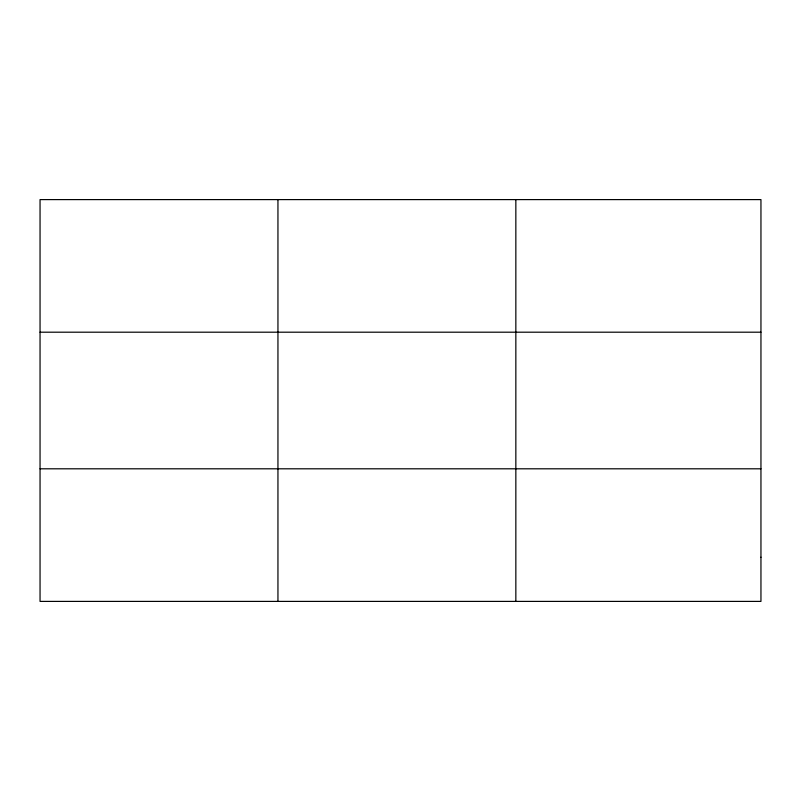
<?xml version="1.0" encoding="UTF-8"?>
<svg xmlns="http://www.w3.org/2000/svg" width="801" height="801" viewBox="0 0 801 801"><rect width="100%" height="100%" fill="white"/><g stroke="black" fill="none" stroke-linecap="round" stroke-linejoin="round"><path stroke-width="1.2" d="M277.947 601.401L277.947 199.599M515.844 601.401L515.844 199.599M40.05 332.195L760.95 332.195M40.05 468.805L760.95 468.805M760.95 557.206L760.95 601.401L40.05 601.401L40.05 199.599L760.95 199.599L760.95 557.206"/></g></svg>
